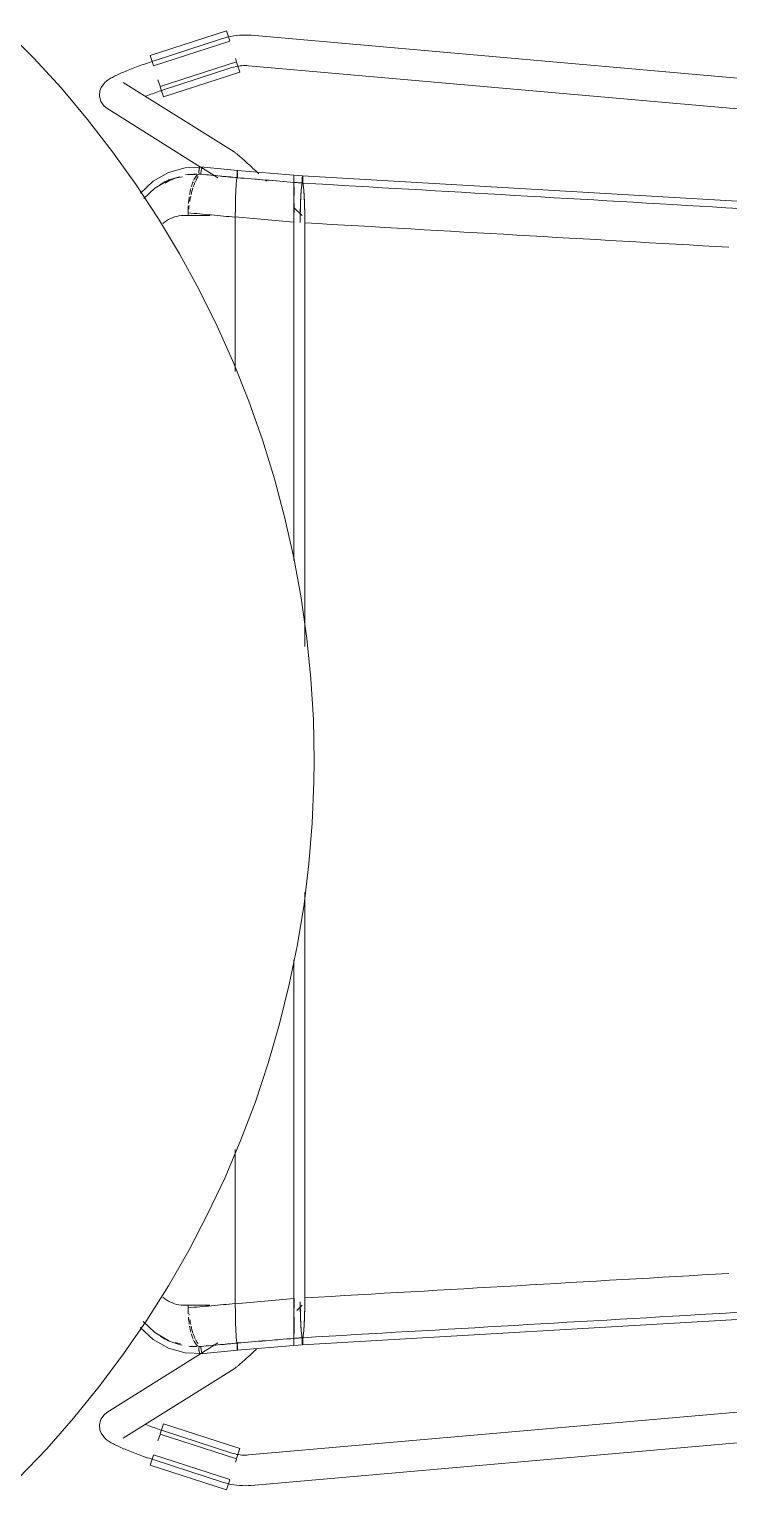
# Model space of a CAD drawing. Header units: millimetres. Extents: x 155927 to 317870, y -36033 to 97293.
# Drawn here: x 163096 to 163371, y 31251 to 31824 of the extents above; entities that cross this region are included whole.
import ezdxf

# ---------------------------------------------------------------- set-up
doc = ezdxf.new("R2010")
doc.units = ezdxf.units.MM
doc.header["$MEASUREMENT"] = 0
doc.layers.add('I-FURN', color=8, linetype='CONTINUOUS', lineweight=9)

msp = doc.modelspace()

# ---------------------------------------------------------------- linework, layer by layer
at = {"layer": 'I-FURN'}
for p, q in [((163097.86, 31812.46), (163086.61, 31823.84)), ((163143.53, 31813.47), (163173.53, 31823.16)), ((163144.83, 31809.43), (163174.84, 31819.11)), ((163171.9, 31820.16), (163145.08, 31811.45)), ((163171.94, 31820.17), (163171.9, 31820.16)), ((163173.04, 31820.5), (163171.94, 31820.17)), ((163174.14, 31820.79), (163173.04, 31820.5)), ((163173.53, 31823.16), (163174.16, 31821.21)), ((163175.26, 31821.03), (163174.14, 31820.79)), ((163174.16, 31821.21), (163174.8, 31819.23)), ((163176.38, 31821.22), (163175.26, 31821.03)), ((163177.52, 31821.37), (163176.38, 31821.22)), ((163178.65, 31821.48), (163177.52, 31821.37)), ((163179.79, 31821.54), (163178.65, 31821.48)), ((163180.93, 31821.55), (163179.79, 31821.54)), ((163182.08, 31821.52), (163180.93, 31821.55)), ((163183.22, 31821.45), (163182.08, 31821.52)), ((163626.54, 31782.5), (163183.22, 31821.44)), ((163144.16, 31811.52), (163143.53, 31813.47)), ((163108.65, 31800.65), (163097.86, 31812.46)), ((163133.11, 31807.03), (163133.69, 31807.28)), ((163133.69, 31807.28), (163134.28, 31807.52)), ((163134.28, 31807.52), (163134.89, 31807.77)), ((163134.89, 31807.77), (163135.52, 31808.02)), ((163135.52, 31808.02), (163136.16, 31808.27)), ((163136.16, 31808.27), (163136.81, 31808.53)), ((163136.81, 31808.53), (163137.48, 31808.78)), ((163137.48, 31808.78), (163138.16, 31809.04)), ((163138.16, 31809.04), (163138.84, 31809.29)), ((163138.84, 31809.29), (163139.54, 31809.55)), ((163139.54, 31809.55), (163140.25, 31809.8)), ((163140.25, 31809.8), (163140.97, 31810.05)), ((163140.97, 31810.05), (163141.69, 31810.31)), ((163141.69, 31810.31), (163142.42, 31810.56)), ((163142.42, 31810.56), (163143.15, 31810.81)), ((163143.15, 31810.81), (163143.89, 31811.05)), ((163143.89, 31811.05), (163144.63, 31811.3)), ((163144.79, 31809.54), (163144.16, 31811.52)), ((163144.63, 31811.3), (163145.08, 31811.45)), ((163177.44, 31811.05), (163147.44, 31801.36)), ((163148.79, 31800.03), (163175.61, 31808.75)), ((163175.61, 31808.75), (163176.24, 31808.94)), ((163176.24, 31808.94), (163176.88, 31809.1)), ((163176.88, 31809.1), (163177.53, 31809.24)), ((163177.04, 31812.31), (163177.41, 31811.14)), ((163177.48, 31810.93), (163178.12, 31808.95)), ((163177.53, 31809.24), (163178.18, 31809.36)), ((163178.12, 31808.95), (163178.75, 31807)), ((163178.18, 31809.36), (163178.84, 31809.45)), ((163178.84, 31809.45), (163179.5, 31809.51)), ((163179.5, 31809.51), (163180.16, 31809.55)), ((163180.16, 31809.55), (163180.82, 31809.55)), ((163180.82, 31809.55), (163181.48, 31809.54)), ((163181.48, 31809.54), (163182.14, 31809.49)), ((163182.14, 31809.49), (163182.17, 31809.49)), ((163182.17, 31809.49), (163606.51, 31772.21)), ((163124.32, 31800.99), (163124.89, 31801.91)), ((163124.89, 31801.91), (163125.4, 31802.54)), ((163125.4, 31802.54), (163125.87, 31803)), ((163125.87, 31803), (163126.3, 31803.37)), ((163126.3, 31803.37), (163126.7, 31803.68)), ((163126.7, 31803.68), (163127.09, 31803.96)), ((163127.09, 31803.96), (163127.48, 31804.22)), ((163127.48, 31804.22), (163127.87, 31804.46)), ((163127.87, 31804.46), (163128.27, 31804.69)), ((163128.27, 31804.69), (163128.68, 31804.92)), ((163128.68, 31804.92), (163129.1, 31805.15)), ((163129.1, 31805.15), (163129.54, 31805.38)), ((163129.54, 31805.38), (163130, 31805.61)), ((163130, 31805.61), (163130.47, 31805.84)), ((163130.47, 31805.84), (163130.97, 31806.07)), ((163130.97, 31806.07), (163131.48, 31806.31)), ((163131.48, 31806.31), (163132, 31806.55)), ((163132, 31806.55), (163132.55, 31806.79)), ((163132.55, 31806.79), (163133.11, 31807.03)), ((163176.51, 31775.65), (163132.93, 31802.96)), ((163146.6, 31803.93), (163147.41, 31801.45)), ((163148.74, 31797.31), (163178.75, 31807)), ((163118.96, 31788.41), (163108.65, 31800.65)), ((163123.62, 31797.64), (163123.8, 31799.61)), ((163124.21, 31795.41), (163123.62, 31797.64)), ((163123.8, 31799.61), (163124.32, 31800.99)), ((163141.81, 31797.59), (163142.44, 31797.83)), ((163142.44, 31797.83), (163143.07, 31798.06)), ((163143.07, 31798.06), (163143.72, 31798.3)), ((163143.72, 31798.3), (163144.38, 31798.53)), ((163144.38, 31798.53), (163145.04, 31798.77)), ((163145.04, 31798.77), (163145.72, 31799)), ((163145.72, 31799), (163146.4, 31799.24)), ((163146.4, 31799.24), (163147.08, 31799.47)), ((163147.08, 31799.47), (163147.77, 31799.7)), ((163148.11, 31799.27), (163147.48, 31801.24)), ((163147.77, 31799.7), (163148.46, 31799.93)), ((163148.74, 31797.31), (163148.11, 31799.27)), ((163148.46, 31799.93), (163148.79, 31800.03)), ((163125.43, 31793.68), (163124.21, 31795.41)), ((163125.43, 31793.68), (163126.56, 31792.79)), ((163126.56, 31792.79), (163163.32, 31769.75)), ((163128.77, 31775.77), (163118.96, 31788.41)), ((163138.06, 31762.75), (163128.77, 31775.77)), ((163176.51, 31775.65), (163176.84, 31775.44)), ((163176.84, 31775.44), (163177.09, 31775.25)), ((163177.09, 31775.25), (163177.32, 31775.08)), ((163177.32, 31775.08), (163177.54, 31774.9)), ((163177.54, 31774.9), (163177.77, 31774.73)), ((163177.77, 31774.73), (163178, 31774.54)), ((163178, 31774.54), (163178.24, 31774.33)), ((163178.24, 31774.33), (163178.49, 31774.12)), ((163178.49, 31774.12), (163178.76, 31773.89)), ((163178.76, 31773.89), (163179.04, 31773.65)), ((163179.04, 31773.65), (163179.33, 31773.39)), ((163179.33, 31773.39), (163179.64, 31773.12)), ((163179.64, 31773.12), (163179.96, 31772.83)), ((163179.96, 31772.83), (163180.3, 31772.53)), ((163150.75, 31767.54), (163144.74, 31764.15)), ((163157.27, 31769.41), (163150.75, 31767.54)), ((163164.18, 31769.7), (163157.27, 31769.41)), ((163163.29, 31769.82), (163177.78, 31768.4)), ((163163.66, 31769.54), (163170.14, 31765.48)), ((163177.69, 31767.46), (163177.68, 31767.01)), ((163177.68, 31767.01), (163177.69, 31767.46)), ((163177.71, 31767.85), (163177.69, 31767.46)), ((163177.69, 31767.46), (163177.71, 31767.84)), ((163177.73, 31768.14), (163177.71, 31767.85)), ((163177.71, 31767.84), (163177.73, 31768.14)), ((163177.75, 31768.33), (163177.73, 31768.14)), ((163177.75, 31768.33), (163177.78, 31768.4)), ((163177.78, 31768.4), (163177.75, 31768.33)), ((163177.78, 31768.4), (163199.98, 31766.57)), ((163177.81, 31768.34), (163177.78, 31768.4)), ((163177.78, 31768.4), (163177.81, 31768.33)), ((163177.83, 31768.15), (163177.81, 31768.34)), ((163177.81, 31768.33), (163177.83, 31768.15)), ((163177.85, 31767.86), (163177.83, 31768.15)), ((163177.83, 31768.15), (163177.85, 31767.85)), ((163177.88, 31767.02), (163177.87, 31767.48)), ((163177.87, 31767.47), (163177.88, 31767.02)), ((163180.3, 31772.53), (163180.65, 31772.21)), ((163180.65, 31772.21), (163181.02, 31771.88)), ((163181.02, 31771.88), (163181.39, 31771.54)), ((163181.39, 31771.54), (163181.78, 31771.18)), ((163181.78, 31771.18), (163182.19, 31770.82)), ((163182.19, 31770.82), (163182.6, 31770.43)), ((163182.6, 31770.43), (163183.02, 31770.04)), ((163183.02, 31770.04), (163183.46, 31769.64)), ((163183.46, 31769.64), (163183.9, 31769.23)), ((163183.9, 31769.23), (163184.36, 31768.8)), ((163184.36, 31768.8), (163184.82, 31768.37)), ((163184.82, 31768.37), (163185.29, 31767.93)), ((163185.29, 31767.93), (163185.77, 31767.48)), ((163185.77, 31767.48), (163186.25, 31767.03)), ((163146.83, 31749.37), (163138.06, 31762.75)), ((163144.74, 31764.15), (163139.74, 31759.55)), ((163145.33, 31761.47), (163141.1, 31757.44)), ((163151.15, 31764.83), (163145.33, 31761.47)), ((163177.32, 31762.92), (163177.16, 31760.45)), ((163177.17, 31760.49), (163177.32, 31762.93)), ((163177.32, 31762.94), (163177.49, 31764.66)), ((163177.49, 31764.66), (163177.32, 31762.92)), ((163177.49, 31764.66), (163177.69, 31765.55)), ((163177.69, 31765.55), (163177.49, 31764.66)), ((163177.68, 31767.01), (163177.68, 31766.52)), ((163177.68, 31766.51), (163177.68, 31767.01)), ((163177.68, 31766.52), (163177.68, 31766.02)), ((163177.68, 31766.02), (163177.68, 31766.51)), ((163177.68, 31766.02), (163177.69, 31765.55)), ((163177.69, 31765.55), (163177.68, 31766.02)), ((163177.87, 31765.56), (163177.88, 31766.04)), ((163177.88, 31766.03), (163177.87, 31765.56)), ((163177.88, 31766.53), (163177.88, 31767.02)), ((163177.88, 31767.02), (163177.88, 31766.53)), ((163177.88, 31766.04), (163177.88, 31766.53)), ((163177.88, 31766.53), (163177.88, 31766.03)), ((163188.74, 31764.67), (163189.24, 31764.19)), ((163199.96, 31762.85), (163199.94, 31761.1)), ((163199.94, 31761.1), (163199.96, 31762.85)), ((163199.97, 31763.74), (163199.96, 31762.85)), ((163199.96, 31762.85), (163199.97, 31763.73)), ((163199.98, 31766.03), (163199.97, 31765.65)), ((163199.97, 31765.64), (163199.98, 31766.02)), ((163199.97, 31765.65), (163199.97, 31765.19)), ((163199.97, 31765.19), (163199.97, 31765.64)), ((163199.97, 31764.7), (163199.97, 31765.19)), ((163199.97, 31765.19), (163199.97, 31764.7)), ((163199.97, 31764.2), (163199.97, 31764.7)), ((163199.97, 31764.7), (163199.97, 31764.21)), ((163199.97, 31764.21), (163199.97, 31763.74)), ((163199.97, 31763.73), (163199.97, 31764.2)), ((163203.34, 31766.3), (163199.98, 31766.57)), ((163199.98, 31766.5), (163199.98, 31766.57)), ((163199.98, 31766.57), (163199.98, 31766.5)), ((163199.98, 31766.51), (163199.98, 31766.57)), ((163199.98, 31766.57), (163199.98, 31766.51)), ((163199.98, 31766.32), (163199.98, 31766.51)), ((163199.98, 31766.51), (163199.98, 31766.32)), ((163199.98, 31766.32), (163199.98, 31766.5)), ((163199.98, 31766.5), (163199.98, 31766.31)), ((163199.98, 31766.02), (163199.98, 31766.32)), ((163199.99, 31766.02), (163199.98, 31766.32)), ((163199.98, 31766.32), (163199.98, 31766.03)), ((163199.98, 31766.31), (163199.99, 31766.02)), ((163199.99, 31766.02), (163199.99, 31765.64)), ((163199.99, 31765.64), (163199.99, 31766.02)), ((163199.99, 31765.64), (163199.99, 31765.18)), ((163199.99, 31765.19), (163199.99, 31765.64)), ((163199.99, 31764.7), (163199.99, 31765.19)), ((163199.99, 31765.18), (163199.99, 31764.69)), ((163199.99, 31764.2), (163199.99, 31764.7)), ((163199.99, 31764.69), (163199.99, 31764.2)), ((163199.99, 31764.2), (163199.99, 31763.73)), ((163199.99, 31763.73), (163199.99, 31764.2)), ((163200, 31762.83), (163200.02, 31761.08)), ((163200.02, 31761.08), (163200, 31762.83)), ((163203.03, 31762.56), (163202.84, 31760.8)), ((163203.24, 31763.46), (163203.03, 31762.56)), ((163203.24, 31765.36), (163203.23, 31764.91)), ((163203.23, 31764.91), (163203.23, 31764.42)), ((163203.23, 31764.42), (163203.23, 31763.93)), ((163203.23, 31763.93), (163203.24, 31763.46)), ((163203.26, 31765.75), (163203.24, 31765.36)), ((163203.29, 31766.04), (163203.26, 31765.75)), ((163203.31, 31766.23), (163203.29, 31766.04)), ((163203.34, 31766.3), (163203.31, 31766.23)), ((163203.34, 31766.3), (163535.25, 31747.01)), ((163203.37, 31766.23), (163203.34, 31766.3)), ((163203.39, 31766.05), (163203.37, 31766.23)), ((163203.42, 31765.75), (163203.39, 31766.05)), ((163203.43, 31765.37), (163203.42, 31765.75)), ((163203.45, 31764.92), (163203.43, 31765.37)), ((163203.44, 31763.46), (163203.45, 31763.93)), ((163203.65, 31762.57), (163203.44, 31763.46)), ((163203.45, 31764.43), (163203.45, 31764.92)), ((163203.45, 31763.93), (163203.45, 31764.43)), ((163203.84, 31760.83), (163203.65, 31762.57)), ((163176.98, 31753.91), (163177.05, 31757.35)), ((163177.05, 31757.35), (163176.98, 31753.91)), ((163177.05, 31757.41), (163177.16, 31760.45)), ((163177.16, 31760.45), (163177.05, 31757.35)), ((163199.93, 31758.6), (163199.92, 31755.47)), ((163199.92, 31755.47), (163199.93, 31758.59)), ((163199.93, 31758.6), (163199.94, 31761.1)), ((163199.94, 31761.1), (163199.93, 31758.6)), ((163200.02, 31761.08), (163200.03, 31758.58)), ((163200.03, 31758.58), (163200.02, 31761.08)), ((163202.68, 31758.31), (163202.55, 31755.19)), ((163202.84, 31760.8), (163202.68, 31758.31)), ((163204.01, 31758.32), (163203.84, 31760.83)), ((163204.13, 31755.19), (163204.01, 31758.32)), ((163166.91, 31750.76), (163157.16, 31750.76)), ((163158.4, 31750.7), (163158.4, 31751.75)), ((163176.98, 31753.81), (163176.95, 31750.05)), ((163176.95, 31750.17), (163176.98, 31753.81)), ((163176.95, 31750.05), (163176.95, 31689.5)), ((163176.95, 31689.5), (163176.95, 31750.05)), ((163199.92, 31755.47), (163199.92, 31751.9)), ((163199.92, 31751.9), (163199.92, 31755.46)), ((163203.19, 31750.76), (163199.92, 31753.91)), ((163199.92, 31748.11), (163199.92, 31751.9)), ((163199.92, 31751.9), (163199.92, 31748.11)), ((163200.04, 31755.46), (163200.04, 31751.9)), ((163200.04, 31751.9), (163200.04, 31755.46)), ((163202.47, 31751.64), (163202.45, 31747.96)), ((163202.55, 31755.19), (163202.47, 31751.64)), ((163204.21, 31751.63), (163204.13, 31755.19)), ((163204.23, 31747.85), (163204.21, 31751.63)), ((163155.06, 31735.65), (163146.83, 31749.37)), ((163199.92, 31615.28), (163199.92, 31748.11)), ((163199.92, 31748.11), (163199.92, 31615.28)), ((163204.23, 31581.57), (163204.23, 31747.85)), ((163204.23, 31747.85), (163204.23, 31581.57)), ((163162.73, 31721.61), (163155.06, 31735.65)), ((163169.83, 31707.27), (163162.73, 31721.61)), ((163176.35, 31692.66), (163169.83, 31707.27)), ((163182.29, 31677.8), (163176.35, 31692.66)), ((163187.62, 31662.72), (163182.29, 31677.8)), ((163192.35, 31647.44), (163187.62, 31662.72)), ((163196.46, 31631.97), (163192.35, 31647.44)), ((163199.96, 31616.36), (163196.46, 31631.97)), ((163202.82, 31600.62), (163199.96, 31616.36)), ((163205.05, 31584.78), (163202.82, 31600.62)), ((163206.65, 31568.86), (163205.05, 31584.78)), ((163207.61, 31552.89), (163206.65, 31568.86)), ((163207.93, 31536.89), (163207.61, 31552.89)), ((163207.84, 31528.26), (163207.93, 31536.89)), ((163207.17, 31512.27), (163207.84, 31528.26)), ((163205.87, 31496.33), (163207.17, 31512.27)), ((163203.93, 31480.45), (163205.87, 31496.33)), ((163204.23, 31325.94), (163204.23, 31485.04)), ((163204.23, 31485.04), (163204.23, 31325.94)), ((163201.35, 31464.65), (163203.93, 31480.45)), ((163198.15, 31448.98), (163201.35, 31464.65)), ((163199.92, 31325.68), (163199.92, 31458.67)), ((163199.92, 31458.67), (163199.92, 31325.68)), ((163194.32, 31433.45), (163198.15, 31448.98)), ((163189.88, 31418.08), (163194.32, 31433.45)), ((163184.82, 31402.9), (163189.88, 31418.08)), ((163179.16, 31387.93), (163184.82, 31402.9)), ((163172.91, 31373.21), (163179.16, 31387.93)), ((163176.95, 31384.22), (163176.95, 31323.73)), ((163176.95, 31323.73), (163176.95, 31384.22)), ((163166.07, 31358.74), (163172.91, 31373.21)), ((163158.66, 31344.56), (163166.07, 31358.74)), ((163150.69, 31330.69), (163158.66, 31344.56)), ((163142.17, 31317.15), (163150.69, 31330.69)), ((163203.34, 31307.49), (163535.25, 31326.78)), ((163204.21, 31322.16), (163204.23, 31325.94)), ((163157.16, 31323.03), (163166.91, 31323.03)), ((163158.4, 31322.04), (163158.4, 31323.08)), ((163176.95, 31323.73), (163176.98, 31319.97)), ((163176.98, 31319.97), (163176.95, 31323.61)), ((163199.92, 31321.89), (163199.92, 31325.68)), ((163199.92, 31325.68), (163199.92, 31321.89)), ((163199.92, 31318.33), (163199.92, 31321.89)), ((163199.92, 31321.89), (163199.92, 31318.32)), ((163200.04, 31325.67), (163200.04, 31321.89)), ((163200.04, 31321.89), (163200.04, 31325.67)), ((163201.06, 31320.98), (163203.19, 31323.03)), ((163202.45, 31324.4), (163202.47, 31322.15)), ((163202.47, 31322.15), (163202.55, 31318.6)), ((163204.13, 31318.59), (163204.21, 31322.16)), ((163133.11, 31303.96), (163142.17, 31317.15)), ((163144.74, 31309.64), (163139.59, 31314.38)), ((163145.33, 31312.32), (163140.81, 31316.62)), ((163177.05, 31316.44), (163176.98, 31319.88)), ((163176.98, 31319.88), (163177.05, 31316.44)), ((163177.05, 31316.44), (163177.16, 31313.34)), ((163177.16, 31313.34), (163177.05, 31316.37)), ((163199.93, 31315.19), (163199.92, 31318.32)), ((163199.92, 31318.32), (163199.93, 31315.19)), ((163199.94, 31312.69), (163199.93, 31315.19)), ((163199.93, 31315.19), (163199.94, 31312.69)), ((163200.03, 31315.21), (163200.02, 31312.71)), ((163200.02, 31312.7), (163200.03, 31315.2)), ((163200.04, 31318.33), (163200.03, 31315.21)), ((163200.03, 31315.2), (163200.04, 31318.33)), ((163202.55, 31318.6), (163202.68, 31315.48)), ((163202.68, 31315.48), (163202.84, 31312.98)), ((163203.84, 31312.96), (163204.01, 31315.46)), ((163204.01, 31315.46), (163204.13, 31318.59)), ((163150.75, 31306.25), (163144.74, 31309.64)), ((163151.15, 31308.95), (163145.33, 31312.32)), ((163177.16, 31313.34), (163177.32, 31310.86)), ((163177.32, 31310.86), (163177.17, 31313.3)), ((163177.32, 31310.86), (163177.49, 31309.13)), ((163177.49, 31309.13), (163177.32, 31310.84)), ((163177.49, 31309.13), (163177.69, 31308.24)), ((163177.69, 31308.24), (163177.49, 31309.12)), ((163199.94, 31312.69), (163199.96, 31310.94)), ((163199.96, 31310.94), (163199.94, 31312.68)), ((163199.97, 31310.05), (163199.96, 31310.94)), ((163199.96, 31310.94), (163199.97, 31310.05)), ((163199.97, 31309.58), (163199.97, 31310.05)), ((163199.97, 31310.05), (163199.97, 31309.58)), ((163199.97, 31309.09), (163199.97, 31309.58)), ((163199.97, 31309.58), (163199.97, 31309.08)), ((163199.97, 31308.6), (163199.97, 31309.09)), ((163199.97, 31309.08), (163199.97, 31308.59)), ((163199.97, 31308.15), (163199.97, 31308.6)), ((163199.97, 31308.59), (163199.97, 31308.14)), ((163199.99, 31310.06), (163199.99, 31309.59)), ((163199.99, 31309.59), (163199.99, 31310.06)), ((163199.99, 31309.59), (163199.99, 31309.09)), ((163199.99, 31309.09), (163199.99, 31309.59)), ((163199.99, 31309.09), (163199.99, 31308.6)), ((163199.99, 31308.6), (163199.99, 31309.09)), ((163199.99, 31308.6), (163199.99, 31308.15)), ((163199.99, 31308.15), (163199.99, 31308.6)), ((163200.02, 31312.71), (163200, 31310.96)), ((163200, 31310.95), (163200.02, 31312.7)), ((163202.84, 31312.98), (163203.03, 31311.23)), ((163203.03, 31311.23), (163203.24, 31310.33)), ((163203.24, 31310.33), (163203.23, 31309.86)), ((163203.23, 31309.86), (163203.23, 31309.37)), ((163203.23, 31309.37), (163203.23, 31308.87)), ((163203.23, 31308.87), (163203.24, 31308.42)), ((163203.43, 31308.42), (163203.45, 31308.87)), ((163203.44, 31310.32), (163203.65, 31311.21)), ((163203.45, 31309.85), (163203.44, 31310.32)), ((163203.45, 31309.36), (163203.45, 31309.85)), ((163203.45, 31308.87), (163203.45, 31309.36)), ((163203.65, 31311.21), (163203.84, 31312.96)), ((163123.54, 31291.14), (163133.11, 31303.96)), ((163163.32, 31304.03), (163126.56, 31281)), ((163157.27, 31304.37), (163150.75, 31306.25)), ((163164.18, 31304.09), (163157.27, 31304.37)), ((163163.29, 31303.96), (163177.78, 31305.38)), ((163170.14, 31308.31), (163163.66, 31304.25)), ((163177.69, 31308.24), (163177.68, 31307.76)), ((163177.68, 31307.77), (163177.69, 31308.24)), ((163177.68, 31307.27), (163177.68, 31307.77)), ((163177.68, 31307.76), (163177.68, 31307.27)), ((163177.68, 31307.27), (163177.68, 31306.78)), ((163177.68, 31306.78), (163177.68, 31307.27)), ((163177.68, 31306.78), (163177.69, 31306.32)), ((163177.69, 31306.33), (163177.68, 31306.78)), ((163177.71, 31305.94), (163177.69, 31306.33)), ((163177.69, 31306.32), (163177.71, 31305.94)), ((163177.71, 31305.94), (163177.73, 31305.64)), ((163177.73, 31305.65), (163177.71, 31305.94)), ((163177.73, 31305.64), (163177.75, 31305.45)), ((163177.78, 31305.39), (163177.75, 31305.46)), ((163177.75, 31305.45), (163177.78, 31305.38)), ((163177.78, 31305.39), (163199.98, 31307.21)), ((163177.78, 31305.38), (163177.81, 31305.45)), ((163177.81, 31305.45), (163177.78, 31305.39)), ((163177.81, 31305.45), (163177.83, 31305.64)), ((163177.83, 31305.64), (163177.81, 31305.45)), ((163177.83, 31305.64), (163177.85, 31305.93)), ((163177.85, 31305.93), (163177.83, 31305.64)), ((163177.85, 31305.93), (163177.87, 31306.31)), ((163177.87, 31306.31), (163177.85, 31305.93)), ((163177.88, 31307.75), (163177.87, 31308.22)), ((163177.87, 31308.22), (163177.88, 31307.75)), ((163177.88, 31306.77), (163177.87, 31306.31)), ((163177.87, 31306.31), (163177.88, 31306.76)), ((163177.88, 31307.26), (163177.88, 31306.77)), ((163177.88, 31306.76), (163177.88, 31307.25)), ((163181.78, 31302.6), (163182.19, 31302.97)), ((163182.19, 31302.97), (163182.6, 31303.35)), ((163182.6, 31303.35), (163183.02, 31303.74)), ((163183.02, 31303.74), (163183.46, 31304.15)), ((163183.46, 31304.15), (163183.9, 31304.56)), ((163183.9, 31304.56), (163184.36, 31304.98)), ((163184.36, 31304.98), (163184.82, 31305.42)), ((163184.82, 31305.42), (163185.29, 31305.86)), ((163199.98, 31307.76), (163199.97, 31308.15)), ((163199.97, 31308.14), (163199.98, 31307.76)), ((163199.98, 31307.47), (163199.98, 31307.76)), ((163199.98, 31307.76), (163199.98, 31307.47)), ((163203.34, 31307.48), (163199.98, 31307.22)), ((163199.98, 31307.28), (163199.98, 31307.22)), ((163199.98, 31307.22), (163199.98, 31307.28)), ((163199.98, 31307.28), (163199.98, 31307.21)), ((163199.98, 31307.21), (163199.98, 31307.28)), ((163199.99, 31308.15), (163199.99, 31307.77)), ((163199.99, 31307.76), (163199.99, 31308.15)), ((163203.24, 31308.42), (163203.26, 31308.04)), ((163203.26, 31308.04), (163203.29, 31307.75)), ((163203.29, 31307.75), (163203.31, 31307.56)), ((163203.31, 31307.56), (163203.34, 31307.49)), ((163203.34, 31307.49), (163203.37, 31307.55)), ((163203.37, 31307.55), (163203.39, 31307.74)), ((163203.39, 31307.74), (163203.42, 31308.03)), ((163203.42, 31308.03), (163203.43, 31308.42)), ((163132.93, 31270.83), (163176.51, 31298.14)), ((163176.51, 31298.14), (163176.84, 31298.35)), ((163176.84, 31298.35), (163177.09, 31298.53)), ((163177.09, 31298.53), (163177.32, 31298.71)), ((163177.32, 31298.71), (163177.54, 31298.88)), ((163177.54, 31298.88), (163177.77, 31299.06)), ((163177.77, 31299.06), (163178, 31299.25)), ((163178, 31299.25), (163178.24, 31299.45)), ((163178.24, 31299.45), (163178.49, 31299.67)), ((163178.49, 31299.67), (163178.76, 31299.9)), ((163178.76, 31299.9), (163179.04, 31300.14)), ((163179.04, 31300.14), (163179.33, 31300.4)), ((163179.33, 31300.4), (163179.64, 31300.67)), ((163179.64, 31300.67), (163179.96, 31300.96)), ((163179.96, 31300.96), (163180.3, 31301.26)), ((163180.3, 31301.26), (163180.65, 31301.57)), ((163180.65, 31301.57), (163181.02, 31301.9)), ((163181.02, 31301.9), (163181.39, 31302.25)), ((163181.39, 31302.25), (163181.78, 31302.6)), ((163606.67, 31301.59), (163182.17, 31264.3)), ((163113.46, 31278.72), (163123.54, 31291.14)), ((163183.22, 31252.34), (163626.54, 31291.29)), ((163125.43, 31280.11), (163124.21, 31278.37)), ((163125.43, 31280.11), (163126.56, 31281)), ((163102.89, 31266.71), (163113.46, 31278.72)), ((163124.21, 31278.37), (163123.62, 31276.15)), ((163123.62, 31276.15), (163123.8, 31274.17)), ((163123.8, 31274.17), (163124.32, 31272.79)), ((163141.81, 31276.2), (163142.44, 31275.96)), ((163142.44, 31275.96), (163143.07, 31275.73)), ((163143.07, 31275.73), (163143.72, 31275.49)), ((163143.72, 31275.49), (163144.38, 31275.26)), ((163144.38, 31275.26), (163145.04, 31275.02)), ((163145.04, 31275.02), (163145.72, 31274.79)), ((163145.72, 31274.79), (163146.4, 31274.55)), ((163146.4, 31274.55), (163147.08, 31274.32)), ((163147.08, 31274.32), (163147.77, 31274.09)), ((163147.48, 31272.55), (163148.11, 31274.52)), ((163148.11, 31274.52), (163148.74, 31276.47)), ((163178.75, 31266.78), (163148.74, 31276.47)), ((163124.32, 31272.79), (163124.89, 31271.88)), ((163124.89, 31271.88), (163125.4, 31271.25)), ((163125.4, 31271.25), (163125.87, 31270.79)), ((163125.87, 31270.79), (163126.3, 31270.42)), ((163126.3, 31270.42), (163126.7, 31270.11)), ((163126.7, 31270.11), (163127.09, 31269.83)), ((163127.09, 31269.83), (163127.48, 31269.57)), ((163127.48, 31269.57), (163127.87, 31269.33)), ((163127.87, 31269.33), (163128.27, 31269.09)), ((163128.27, 31269.09), (163128.68, 31268.86)), ((163128.68, 31268.86), (163129.1, 31268.63)), ((163129.1, 31268.63), (163129.54, 31268.41)), ((163129.54, 31268.41), (163130, 31268.18)), ((163147.41, 31272.33), (163146.6, 31269.85)), ((163147.44, 31272.43), (163177.44, 31262.74)), ((163147.77, 31274.09), (163148.46, 31273.86)), ((163148.46, 31273.86), (163148.79, 31273.75)), ((163175.6, 31265.04), (163148.79, 31273.75)), ((163091.85, 31255.13), (163102.89, 31266.71)), ((163130, 31268.18), (163130.47, 31267.95)), ((163130.47, 31267.95), (163130.97, 31267.71)), ((163130.97, 31267.71), (163131.48, 31267.48)), ((163131.48, 31267.48), (163132, 31267.24)), ((163132, 31267.24), (163132.55, 31267)), ((163132.55, 31267), (163133.11, 31266.76)), ((163133.11, 31266.76), (163133.69, 31266.51)), ((163133.69, 31266.51), (163134.28, 31266.26)), ((163134.28, 31266.26), (163134.89, 31266.02)), ((163134.89, 31266.02), (163135.52, 31265.76)), ((163135.52, 31265.76), (163136.16, 31265.51)), ((163136.16, 31265.51), (163136.81, 31265.26)), ((163136.81, 31265.26), (163137.48, 31265.01)), ((163137.48, 31265.01), (163138.16, 31264.75)), ((163138.16, 31264.75), (163138.84, 31264.5)), ((163138.84, 31264.5), (163139.54, 31264.24)), ((163139.54, 31264.24), (163140.25, 31263.99)), ((163140.25, 31263.99), (163140.97, 31263.73)), ((163140.97, 31263.73), (163141.69, 31263.48)), ((163141.69, 31263.48), (163142.42, 31263.23)), ((163142.42, 31263.23), (163143.15, 31262.98)), ((163143.15, 31262.98), (163143.89, 31262.73)), ((163143.89, 31262.73), (163144.63, 31262.49)), ((163144.16, 31262.27), (163144.79, 31264.24)), ((163174.84, 31254.67), (163144.83, 31264.36)), ((163175.63, 31265.03), (163175.6, 31265.04)), ((163176.26, 31264.84), (163175.63, 31265.03)), ((163176.9, 31264.68), (163176.26, 31264.84)), ((163177.55, 31264.54), (163176.9, 31264.68)), ((163178.12, 31264.83), (163177.48, 31262.86)), ((163178.2, 31264.42), (163177.55, 31264.54)), ((163178.75, 31266.78), (163178.12, 31264.83)), ((163178.86, 31264.34), (163178.2, 31264.42)), ((163179.52, 31264.28), (163178.86, 31264.34)), ((163180.18, 31264.24), (163179.52, 31264.28)), ((163180.84, 31264.23), (163180.18, 31264.24)), ((163181.51, 31264.25), (163180.84, 31264.23)), ((163182.17, 31264.3), (163181.51, 31264.25)), ((163143.53, 31260.32), (163144.16, 31262.27)), ((163173.53, 31250.63), (163143.53, 31260.32)), ((163144.63, 31262.49), (163145.08, 31262.34)), ((163145.08, 31262.34), (163171.89, 31253.63)), ((163177.41, 31262.64), (163177.04, 31261.48)), ((163171.89, 31253.63), (163172.99, 31253.3)), ((163172.99, 31253.3), (163174.09, 31253.01)), ((163174.16, 31252.58), (163173.53, 31250.63)), ((163174.09, 31253.01), (163175.21, 31252.77)), ((163174.8, 31254.55), (163174.16, 31252.58)), ((163175.21, 31252.77), (163176.33, 31252.57)), ((163176.33, 31252.57), (163177.46, 31252.42)), ((163177.46, 31252.42), (163178.6, 31252.31)), ((163178.6, 31252.31), (163179.74, 31252.25)), ((163179.74, 31252.25), (163180.88, 31252.23)), ((163180.88, 31252.23), (163182.03, 31252.26)), ((163182.03, 31252.26), (163183.17, 31252.34)), ((163183.17, 31252.34), (163183.22, 31252.34))]:
    msp.add_line(p, q, dxfattribs=at)
for points, knots in [([(163162.73, 31766.99), (163162.71, 31767.13), (163162.68, 31767.41), (163162.66, 31767.84), (163162.68, 31768.21), (163162.7, 31768.5), (163162.73, 31768.77), (163162.78, 31769.02), (163162.84, 31769.25), (163162.91, 31769.44), (163163.01, 31769.64), (163163.1, 31769.74), (163163.14, 31769.77)], [0, 0, 0, 0, 0.0555556, 0.1111111, 0.1666667, 0.1944444, 0.2222222, 0.2777778, 0.3055556, 0.3333333, 0.3888889, 0.4444444, 0.4444444, 0.4444444, 0.4444444]), ([(163147.27, 31762.78), (163148.16, 31763.35), (163150.98, 31765.01), (163154.09, 31765.63), (163156.23, 31765.91)], [0.591443, 0.591443, 0.591443, 0.591443, 0.6666667, 0.8236682, 0.8236682, 0.8236682, 0.8236682]), ([(163155.13, 31765.91), (163153.78, 31765.52), (163151.82, 31764.79), (163150, 31763.78), (163149.42, 31763.43)], [0.2297626, 0.2297626, 0.2297626, 0.2297626, 0.3333333, 0.3824546, 0.3824546, 0.3824546, 0.3824546]), ([(163160.58, 31764.47), (163160.9, 31765.15), (163161.59, 31766.28), (163162.34, 31766.84), (163162.73, 31766.99)], [0.6690305, 0.6690305, 0.6690305, 0.6690305, 0.8333333, 1, 1, 1, 1]), ([(163199.99, 31763.73), (163196.3, 31764.03), (163190.96, 31764.48), (163185.63, 31764.92), (163183.98, 31765.06)], [0, 0, 0, 0, 0.5, 0.7233886, 0.7233886, 0.7233886, 0.7233886]), ([(163202.45, 31747.96), (163202.45, 31750.47), (163202.5, 31754.24), (163202.67, 31758.42), (163202.89, 31761.77), (163203.1, 31763.17), (163203.24, 31763.46)], [-0.996036, -0.996036, -0.996036, -0.996036, -0.6666667, -0.5, -0.3333333, 0, 0, 0, 0]), ([(163203.34, 31766.3), (163203.36, 31766.3), (163203.39, 31766.16), (163203.42, 31765.77), (163203.44, 31765.39), (163203.45, 31764.93), (163203.45, 31764.43), (163203.45, 31763.93), (163203.44, 31763.61), (163203.44, 31763.46)], [-0.498493, -0.498493, -0.498493, -0.498493, -0.375, -0.3125, -0.25, -0.1875, -0.125, -0.0625, 0, 0, 0, 0]), ([(163203.44, 31763.46), (163203.58, 31763.19), (163203.79, 31761.8), (163204.01, 31758.44), (163204.14, 31755.27), (163204.22, 31751.67), (163204.23, 31749.12), (163204.23, 31747.85)], [-1, -1, -1, -1, -0.666667, -0.5, -0.333333, -0.166667, 0, 0, 0, 0]), ([(163148.51, 31747.59), (163149.41, 31748.36), (163152.41, 31750.29), (163156.01, 31750.92), (163158.4, 31750.7)], [0.5, 0.5, 0.5, 0.5, 0.6666667, 1, 1, 1, 1]), ([(163158.4, 31323.08), (163156.01, 31322.87), (163152.41, 31323.5), (163149.41, 31325.43), (163148.51, 31326.19)], [0, 0, 0, 0, 0.3333333, 0.5, 0.5, 0.5, 0.5]), ([(163204.23, 31325.94), (163204.23, 31324.67), (163204.22, 31322.12), (163204.14, 31318.51), (163204.01, 31315.35), (163203.79, 31311.99), (163203.58, 31310.6), (163203.44, 31310.32)], [-1, -1, -1, -1, -0.833333, -0.666667, -0.5, -0.333333, 0, 0, 0, 0]), ([(163203.24, 31310.33), (163203.1, 31310.62), (163202.89, 31312.01), (163202.67, 31315.36), (163202.54, 31318.52), (163202.48, 31321.63), (163202.45, 31323.64), (163202.45, 31324.4)], [-1, -1, -1, -1, -0.6666667, -0.5, -0.3333333, -0.1666667, -0.0664381, -0.0664381, -0.0664381, -0.0664381]), ([(163156.05, 31307.4), (163153.97, 31307.84), (163151.01, 31308.82), (163148.34, 31310.38), (163147.54, 31310.91)], [-0.8210019, -0.8210019, -0.8210019, -0.8210019, -0.6666667, -0.5975811, -0.5975811, -0.5975811, -0.5975811]), ([(163203.34, 31307.48), (163203.32, 31307.48), (163203.29, 31307.62), (163203.26, 31308.02), (163203.24, 31308.41), (163203.23, 31308.86), (163203.23, 31309.36), (163203.23, 31309.86), (163203.24, 31310.18), (163203.24, 31310.33)], [-0.5, -0.5, -0.5, -0.5, -0.375, -0.3125, -0.25, -0.1875, -0.125, -0.0625, 0, 0, 0, 0]), ([(163203.44, 31310.32), (163203.45, 31310.1), (163203.45, 31309.61), (163203.45, 31308.97), (163203.44, 31308.51), (163203.42, 31308.1), (163203.39, 31307.65), (163203.36, 31307.49), (163203.34, 31307.48)], [-1, -1, -1, -1, -0.90625, -0.8125, -0.765625, -0.71875, -0.625, -0.501507, -0.501507, -0.501507, -0.501507]), ([(163163.14, 31304.01), (163163.12, 31304.03), (163163.07, 31304.07), (163162.99, 31304.18), (163162.9, 31304.37), (163162.79, 31304.69), (163162.72, 31305.09), (163162.68, 31305.45), (163162.67, 31305.82), (163162.67, 31306.27), (163162.71, 31306.62), (163162.73, 31306.8)], [0.5555556, 0.5555556, 0.5555556, 0.5555556, 0.5833333, 0.6180556, 0.6527778, 0.7222222, 0.7916667, 0.8263889, 0.8611111, 0.9305556, 1, 1, 1, 1]), ([(163163.47, 31306.9), (163163.45, 31306.68), (163163.46, 31306.19), (163163.55, 31305.44), (163163.7, 31304.77), (163163.87, 31304.34), (163163.99, 31304.19), (163164.04, 31304.15)], [-1, -1, -1, -1, -0.90625, -0.8125, -0.71875, -0.625, -0.5625, -0.5625, -0.5625, -0.5625])]:
    msp.add_open_spline(points, degree=3, knots=knots, dxfattribs=at)
for points in [[(163164.04, 31769.64), (163163.99, 31769.6), (163163.9, 31769.48), (163163.77, 31769.18), (163163.65, 31768.79), (163163.55, 31768.34), (163163.49, 31767.85), (163163.46, 31767.35), (163163.46, 31767.03), (163163.47, 31766.88)], [(163157.45, 31766.64), (163158.68, 31766.83), (163159.94, 31766.87), (163161.2, 31766.88)], [(163161.9, 31766.95), (163161, 31766.93), (163160.1, 31766.87), (163159.21, 31766.77)], [(163160.31, 31761.53), (163160.06, 31760.73), (163159.83, 31759.85), (163159.62, 31758.93)], [(163159.68, 31762), (163159.89, 31762.73), (163160.12, 31763.37), (163160.37, 31763.97)], [(163161.3, 31764.16), (163161.01, 31763.52), (163160.73, 31762.78), (163160.47, 31761.96)], [(163162.38, 31765.98), (163162.05, 31765.57), (163161.73, 31765.05), (163161.42, 31764.4)], [(163162.73, 31766.99), (163165.17, 31766.75), (163170.13, 31766.27), (163175.16, 31765.79), (163177.69, 31765.55)], [(163170.79, 31766.27), (163173.07, 31766.04), (163175.38, 31765.81), (163177.69, 31765.58)], [(163199.97, 31763.74), (163196.25, 31764.04), (163188.82, 31764.64), (163181.4, 31765.25), (163177.69, 31765.55)], [(163199.97, 31763.73), (163200.55, 31763.69), (163201.71, 31763.6), (163202.86, 31763.51), (163203.44, 31763.46)], [(163199.99, 31763.73), (163200.53, 31763.68), (163201.61, 31763.59), (163202.7, 31763.5), (163203.24, 31763.46)], [(163203.24, 31763.46), (163203.22, 31764.05), (163203.23, 31765.56), (163203.3, 31766.3), (163203.34, 31766.3)], [(163535.44, 31744.14), (163480.2, 31747.36), (163369.61, 31753.8), (163258.84, 31760.24), (163203.44, 31763.46)], [(163158.56, 31755.47), (163158.64, 31756.37), (163158.74, 31757.25), (163158.87, 31758.1)], [(163159, 31758.95), (163159.14, 31759.8), (163159.31, 31760.6), (163159.5, 31761.34)], [(163159.46, 31758.28), (163159.32, 31757.63), (163159.19, 31756.96), (163159.06, 31756.28)], [(163156.88, 31750.76), (163157.39, 31750.77), (163157.89, 31750.75), (163158.4, 31750.7)], [(163158.4, 31751.75), (163158.41, 31752.7), (163158.44, 31753.62), (163158.5, 31754.53)], [(163158.4, 31751.75), (163161.43, 31751.49), (163167.57, 31750.95), (163173.82, 31750.36), (163176.95, 31750.05)], [(163158.81, 31754.59), (163158.75, 31754.12), (163158.69, 31753.64), (163158.65, 31753.16)], [(163176.95, 31750.17), (163180.77, 31749.83), (163184.6, 31749.48), (163188.43, 31749.14)], [(163188.43, 31749.14), (163192.25, 31748.8), (163196.08, 31748.45), (163199.92, 31748.11)], [(163204.23, 31747.85), (163259.76, 31744.65), (163315.29, 31741.45), (163370.73, 31738.26)], [(163370.73, 31335.53), (163315.26, 31332.33), (163259.76, 31329.14), (163204.23, 31325.94)], [(163535.44, 31329.64), (163480.2, 31326.42), (163369.61, 31319.98), (163258.84, 31313.54), (163203.44, 31310.32)], [(163158.4, 31323.08), (163157.89, 31323.04), (163157.38, 31323.02), (163156.88, 31323.03)], [(163158.4, 31322.04), (163161.43, 31322.3), (163167.57, 31322.84), (163173.81, 31323.43), (163176.95, 31323.73)], [(163158.47, 31319.66), (163158.43, 31320.44), (163158.4, 31321.23), (163158.4, 31322.04)], [(163188.43, 31324.65), (163184.6, 31324.3), (163180.77, 31323.96), (163176.95, 31323.61)], [(163199.92, 31325.68), (163196.08, 31325.33), (163192.25, 31324.99), (163188.43, 31324.65)], [(163158.87, 31315.68), (163158.74, 31316.53), (163158.63, 31317.4), (163158.57, 31318.32)], [(163158.75, 31319.68), (163158.77, 31319.52), (163158.79, 31319.36), (163158.81, 31319.2)], [(163159.5, 31312.45), (163159.31, 31313.19), (163159.15, 31314), (163159, 31314.83)], [(163159.08, 31317.5), (163159.2, 31316.82), (163159.33, 31316.17), (163159.46, 31315.51)], [(163159.61, 31314.85), (163159.83, 31313.92), (163160.06, 31312.98), (163160.31, 31312.13)], [(163160.36, 31309.8), (163160.12, 31310.39), (163159.88, 31311.05), (163159.68, 31311.78)], [(163160.46, 31311.81), (163160.73, 31310.99), (163161.01, 31310.19), (163161.3, 31309.63)], [(163162.73, 31306.8), (163162.34, 31306.95), (163161.59, 31307.51), (163160.89, 31308.65), (163160.56, 31309.35)], [(163161.42, 31309.38), (163161.73, 31308.75), (163162.05, 31308.35), (163162.37, 31308.02)], [(163199.97, 31310.05), (163196.25, 31309.75), (163188.82, 31309.15), (163181.4, 31308.54), (163177.69, 31308.24)], [(163188.82, 31309.13), (163185.17, 31308.83), (163181.52, 31308.53), (163177.87, 31308.22)], [(163193.67, 31309.53), (163193.25, 31309.5), (163192.84, 31309.47), (163192.43, 31309.43)], [(163199.97, 31310.05), (163200.55, 31310.1), (163201.71, 31310.19), (163202.86, 31310.28), (163203.44, 31310.32)], [(163199.99, 31310.06), (163200.53, 31310.1), (163201.61, 31310.19), (163202.7, 31310.28), (163203.24, 31310.33)], [(163153.33, 31308.47), (163154.04, 31308.2), (163154.77, 31308.02), (163155.5, 31307.89)], [(163161.2, 31306.83), (163160.37, 31306.84), (163159.55, 31306.89), (163158.73, 31306.97)], [(163159.95, 31306.95), (163160.6, 31306.89), (163161.25, 31306.88), (163161.91, 31306.88)], [(163162.73, 31306.8), (163165.17, 31307.04), (163170.13, 31307.52), (163175.16, 31308), (163177.69, 31308.24)], [(163170.79, 31307.52), (163173.13, 31307.75), (163175.5, 31307.99), (163177.87, 31308.22)]]:
    msp.add_open_spline(points, degree=3, dxfattribs=at)

doc.saveas('drawing.dxf')
